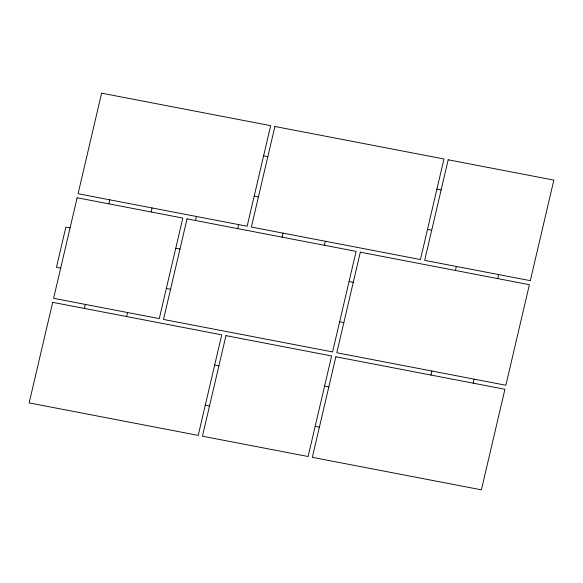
<?xml version="1.0" encoding="UTF-8"?>
<svg xmlns="http://www.w3.org/2000/svg" width="583" height="583" viewBox="0 0 583 583"><rect width="100%" height="100%" fill="white"/><g stroke="black" fill="none" stroke-linecap="round" stroke-linejoin="round"><path stroke-width="0.87" d="M84.375 308.429L85.315 304.406M108.839 203.846L109.779 199.823M126.642 316.554L127.582 312.532M151.106 211.972L152.046 207.949M195.487 220.505L196.427 216.482M237.747 228.623L238.687 224.608M282.128 237.157L283.068 233.134M324.396 245.283L325.336 241.26M430.954 375.051L431.894 371.028M455.418 270.468L456.358 266.446M473.221 383.177L474.161 379.154M497.685 278.594L498.625 274.571M263.611 155.836L267.837 156.652M436.9 189.147L441.127 189.956M254.203 196.063L258.429 196.872M427.492 229.367L431.719 230.183M70.084 227.924L65.857 227.108L56.449 267.335L60.676 268.151M175.745 248.234L179.972 249.043M349.035 281.545L353.262 282.354M166.337 288.461L170.564 289.27M339.627 321.765L343.853 322.581M214.682 365.002L218.909 365.818M324.571 386.128L328.797 386.937M205.274 405.229L209.501 406.038M315.163 426.348L319.389 427.164M52.674 302.337L29.15 402.897L198.213 435.399L221.737 334.839L52.674 302.337M77.138 197.754L53.614 298.314L159.283 318.624L182.807 218.064L77.138 197.754M101.602 93.171L78.078 193.731L247.141 226.226L270.665 125.666L101.602 93.171M187.034 218.88L163.51 319.44L332.572 351.935L356.096 251.375L187.034 218.88M225.964 335.648L202.439 436.208L308.108 456.518L331.632 355.958L225.964 335.648M274.892 126.482L251.368 227.042L420.438 259.537L443.962 158.977L274.892 126.482M335.859 356.774L312.335 457.334L481.398 489.829L504.922 389.269L335.859 356.774M360.323 252.184L336.799 352.751L505.862 385.246L529.386 284.686L360.323 252.184M448.189 159.793L424.664 260.353L530.326 280.663L553.85 180.103L448.189 159.793"/></g></svg>
